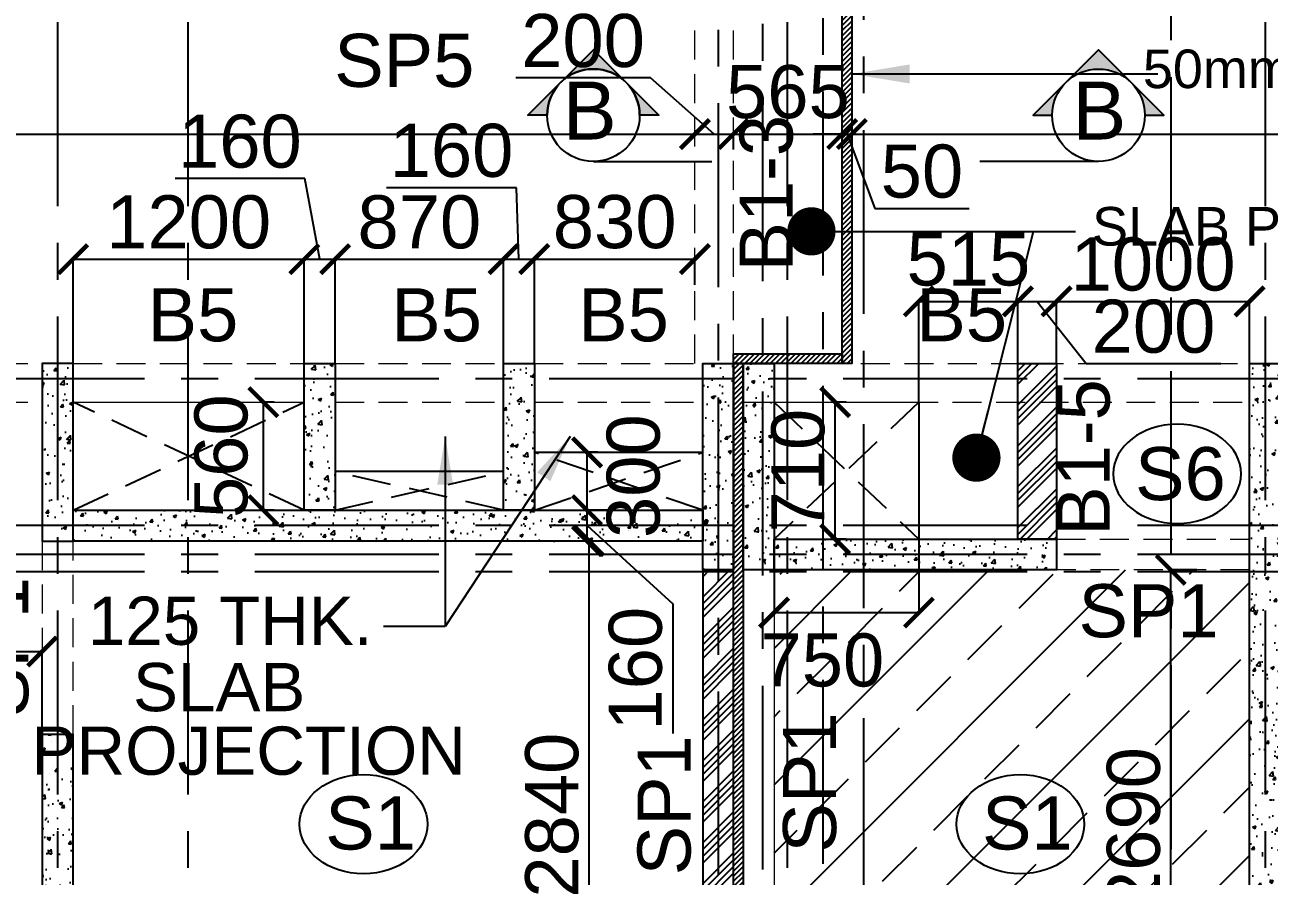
# Model space of a CAD drawing. Header units: inches. Extents: x 278200 to 407749, y -182622 to -96622.
# Drawn here: x 314546 to 320992, y -114361 to -109950 of the extents above; entities that cross this region are included whole.
import ezdxf
from ezdxf.enums import TextEntityAlignment as Align

# ---------------------------------------------------------------- set-up
doc = ezdxf.new("R2010")
doc.units = ezdxf.units.IN
doc.header["$MEASUREMENT"] = 0
doc.linetypes.add('CENTER', pattern=[50.8, 31.75, -6.35, 6.35, -6.35])
doc.linetypes.add('Hidden', pattern=[3, 2, -1])
for name, color, linetype in [('1', 8, 'Continuous'), ('160 R.C. WALL HAT', 8, 'Continuous'), ('160 R.C.WALL', 6, 'Continuous'), ('2', 5, 'Continuous'), ('4', 4, 'Continuous'), ('ARROW', 5, 'Continuous'), ('BEAM TEXT', 4, 'Continuous'), ('DIM', 251, 'Continuous'), ('GRID', 8, 'CENTER'), ('NON STRUC R.C.WALL', 6, 'Continuous'), ('NON.STRUC.R.C.WALLS', 1, 'Continuous'), ('SEC TXT', 11, 'Continuous'), ('Section', 1, 'Continuous'), ('SPANRAL BEAM', 3, 'Continuous'), ('SUNKEN', 8, 'Continuous'), ('TEXT-1', 3, 'Continuous')]:
    doc.layers.add(name, color=color, linetype=linetype)
for name, color, linetype, lineweight in [('BEAMS', 3, 'Continuous', 0), ('SLAB CIR', 1, 'Continuous', 25), ('SLAB TXT', 3, 'Continuous', 0), ('text', 4, 'Continuous', 30)]:
    doc.layers.add(name, color=color, linetype=linetype, lineweight=lineweight)
doc.styles.add('T200', font='sanss___.ttf', dxfattribs={"height": 275})
doc.styles.add('T300', font='sanss___.ttf', dxfattribs={"height": 350})
doc.dimstyles.new('T 200', dxfattribs={"dimtxt": 275, "dimasz": 150, "dimexe": 1, "dimexo": 0, "dimgap": 50, "dimtad": 1, "dimdec": 0, "dimrnd": 5, "dimdsep": 46, "dimtxsty": 'T200', "dimblk": 'ARCHTICK', "dimcen": 2.5, "dimdle": 1, "dimclrd": 5, "dimclre": 253, "dimclrt": 1, "dimadec": 0, "dimazin": 0, "dimtfac": 1, "dimtdec": 0, "dimtmove": 2, "dimatfit": 3, "dimfxl": 0, "dimarcsym": 0})
doc.dimstyles.new('T 300', dxfattribs={"dimtxt": 275, "dimasz": 150, "dimexe": 1, "dimexo": 0, "dimgap": 50, "dimtad": 1, "dimdec": 0, "dimrnd": 5, "dimdsep": 46, "dimtxsty": 'T200', "dimblk": 'ARCHTICK', "dimcen": 2.5, "dimdle": 1, "dimclrd": 5, "dimclre": 253, "dimclrt": 4, "dimadec": 0, "dimazin": 0, "dimtfac": 1, "dimtdec": 0, "dimtmove": 2, "dimatfit": 3, "dimfxl": 0, "dimarcsym": 0})
pattern_1 = [(45, (280308.292, 13245.27), (-13.2582521, 13.2582521), [])]
pattern_2 = [(50, (2493924.82, 123130.9), (179.315046, -15.688034), [18.75, -206.25]), (355, (2493924.82, 123130.9), (-34.687833, 188.048033), [15, -165]), (100.4514445, (2493939.76, 123129.6), (144.627212, 172.359998), [15.935048, -175.285528]), (46.1842, (2493924.82, 123180.9), (266.810333, -41.37982), [28.125, -309.375]), (96.635635, (2493947.05, 123177.46), (233.665486, 243.52965), [23.902586, -262.92844]), (351.184164, (2493924.82, 123180.9), (233.665486, 243.52965), [22.5, -247.5]), (21, (2493949.82, 123168.4), (149.226763, -100.654723), [18.75, -206.25]), (326, (2493949.82, 123168.4), (60.828833, 181.287511), [15, -165]), (71.451445, (2493962.25, 123160.02), (210.055594, 80.632788), [15.935047, -175.285528]), (37.5, (2493924.816, 123130.906), (3.0399638, 83.2234635), [0, -163, 0, -167.5, 0, -165.625]), (7.5, (2493924.82, 123130.91), (65.7673844, 98.602928), [0, -95.5, 0, -159.25, 0, -63.125]), (327.5, (2493869.066, 123130.906), (133.455609, -5.638718), [0, -62.5, 0, -195, 0, -258.75]), (317.5, (2493844.07, 123130.91), (145.7965423, 25.0262456), [0, -81.25, 0, -129.5, 0, -183.75])]
pattern_3 = [(50, (2497186.96, 122981.4), (179.315046, -15.688034), [18.75, -206.25]), (355, (2497186.96, 122981.4), (-34.687833, 188.048033), [15, -165]), (100.4514445, (2497201.9, 122980.1), (144.627212, 172.359998), [15.935048, -175.285528]), (46.1842, (2497186.96, 123031.4), (266.810333, -41.37982), [28.125, -309.375]), (96.635635, (2497209.2, 123027.96), (233.665486, 243.52965), [23.902586, -262.92844]), (351.184164, (2497186.96, 123031.4), (233.665486, 243.52965), [22.5, -247.5]), (21, (2497211.96, 123018.9), (149.226763, -100.654723), [18.75, -206.25]), (326, (2497211.96, 123018.9), (60.828833, 181.287511), [15, -165]), (71.451445, (2497224.4, 123010.52), (210.055594, 80.632788), [15.935047, -175.285528]), (37.5, (2497186.96, 122981.406), (3.0399638, 83.2234635), [0, -163, 0, -167.5, 0, -165.625]), (7.5, (2497186.96, 122981.41), (65.7673844, 98.602928), [0, -95.5, 0, -159.25, 0, -63.125]), (327.5, (2497131.21, 122981.406), (133.455609, -5.638718), [0, -62.5, 0, -195, 0, -258.75]), (317.5, (2497106.21, 122981.41), (145.7965423, 25.0262456), [0, -81.25, 0, -129.5, 0, -183.75])]

# ---------------------------------------------------------------- blocks, each defined once
blk = doc.blocks.new('_ARCHTICK')
at = {"color": 0, "linetype": 'ByBlock', "const_width": 0.15}
blk.add_lwpolyline([(-0.5, -0.5), (0.5, 0.5)], dxfattribs=at)
blk = doc.blocks.new('*D650')
at = {"layer": 'Defpoints', "color": 0}
for p in [(314635.7, -113197.1), (312835.7, -113391.1, 14.7), (314635.7, -113808.7, 14.7)]:
    blk.add_point(p, dxfattribs=at)
at = {"layer": 'DIM', "color": 5, "lineweight": -2}
blk.add_line((312834.7, -113197.1), (314636.7, -113197.1), dxfattribs=at)
at = {"layer": 'DIM', "color": 253, "lineweight": -2}
for p, q in [((312835.7, -113391.1), (312835.7, -113196.1)), ((314635.7, -113808.7), (314635.7, -113196.1))]:
    blk.add_line(p, q, dxfattribs=at)
at = {"layer": 'DIM', "color": 5, "lineweight": -2, "xscale": 150, "yscale": 150, "zscale": 150, "rotation": 180}
blk.add_blockref('_ARCHTICK', (312835.7, -113197.1), dxfattribs=at)
at = {"layer": 'DIM', "color": 5, "lineweight": -2, "xscale": 150, "yscale": 150, "zscale": 150}
blk.add_blockref('_ARCHTICK', (314635.7, -113197.1), dxfattribs=at)
at = {"layer": 'DIM', "color": 1, "insert": (313735.7, -113005.4), "char_height": 275, "attachment_point": 5, "style": 'T200'}
blk.add_mtext('1800', dxfattribs=at)
blk = doc.blocks.new('*D651')
at = {"layer": 'Defpoints', "color": 0}
for p in [(315781.5, -111904.9), (315836.8, -111904.9, 14.7), (315836.8, -112464.9, 14.7)]:
    blk.add_point(p, dxfattribs=at)
at = {"layer": 'DIM', "color": 5, "lineweight": -2}
blk.add_line((315781.5, -112465.9), (315781.5, -111903.9), dxfattribs=at)
at = {"layer": 'DIM', "color": 253, "lineweight": -2}
for p, q in [((315836.8, -111904.9), (315780.5, -111904.9)), ((315836.8, -112464.9), (315780.5, -112464.9))]:
    blk.add_line(p, q, dxfattribs=at)
at = {"layer": 'DIM', "color": 5, "lineweight": -2, "xscale": 150, "yscale": 150, "zscale": 150}
for p, rotation in [((315781.5, -111904.9), 90), ((315781.5, -112464.9), 270)]:
    blk.add_blockref('_ARCHTICK', p, dxfattribs=dict(at, rotation=rotation))
at = {"layer": 'DIM', "color": 1, "insert": (315563.6, -112184.9), "char_height": 275, "attachment_point": 5, "rotation": 90, "style": 'T200'}
blk.add_mtext('560', dxfattribs=at)
blk = doc.blocks.new('*D652')
at = {"layer": 'Defpoints', "color": 0}
for p in [(315993.7, -111164.2), (314795.7, -111784.9, 14.7), (315993.7, -111904.9, 14.7)]:
    blk.add_point(p, dxfattribs=at)
at = {"layer": 'DIM', "color": 5, "lineweight": -2}
blk.add_line((314794.7, -111164.2), (315994.7, -111164.2), dxfattribs=at)
at = {"layer": 'DIM', "color": 253, "lineweight": -2}
for p, q in [((314795.7, -111784.9), (314795.7, -111163.2)), ((315993.7, -111904.9), (315993.7, -111163.2))]:
    blk.add_line(p, q, dxfattribs=at)
at = {"layer": 'DIM', "color": 5, "lineweight": -2, "xscale": 150, "yscale": 150, "zscale": 150, "rotation": 180}
blk.add_blockref('_ARCHTICK', (314795.7, -111164.2), dxfattribs=at)
at = {"layer": 'DIM', "color": 5, "lineweight": -2, "xscale": 150, "yscale": 150, "zscale": 150}
blk.add_blockref('_ARCHTICK', (315993.7, -111164.2), dxfattribs=at)
at = {"layer": 'DIM', "color": 1, "insert": (315394.7, -110972.5), "char_height": 275, "attachment_point": 5, "style": 'T200'}
blk.add_mtext('1200', dxfattribs=at)
blk = doc.blocks.new('*D653')
at = {"layer": 'Defpoints', "color": 0}
for p in [(316153.7, -111164.2), (316153.7, -111704.9, 14.7), (315993.7, -111904.9, 14.7)]:
    blk.add_point(p, dxfattribs=at)
at = {"layer": 'DIM', "color": 5, "lineweight": -2}
for p, q in [((315996.2, -110746.2), (315323.9, -110746.2)), ((316073.7, -111164.2), (315996.2, -110746.2)), ((315992.7, -111164.2), (316154.7, -111164.2))]:
    blk.add_line(p, q, dxfattribs=at)
at = {"layer": 'DIM', "color": 253, "lineweight": -2}
for p, q in [((315993.7, -111904.9), (315993.7, -111163.2)), ((316153.7, -111704.9), (316153.7, -111163.2))]:
    blk.add_line(p, q, dxfattribs=at)
at = {"layer": 'DIM', "color": 5, "lineweight": -2, "xscale": 150, "yscale": 150, "zscale": 150, "rotation": 180}
blk.add_blockref('_ARCHTICK', (315993.7, -111164.2), dxfattribs=at)
at = {"layer": 'DIM', "color": 5, "lineweight": -2, "xscale": 150, "yscale": 150, "zscale": 150}
blk.add_blockref('_ARCHTICK', (316153.7, -111164.2), dxfattribs=at)
at = {"layer": 'DIM', "color": 1, "insert": (315660.1, -110554.4), "char_height": 275, "attachment_point": 5, "style": 'T200'}
blk.add_mtext('160', dxfattribs=at)
blk = doc.blocks.new('*D654')
at = {"layer": 'Defpoints', "color": 0}
for p in [(317025.7, -111164.2), (316153.7, -111704.9, 14.7), (317025.7, -111704.9, 14.7)]:
    blk.add_point(p, dxfattribs=at)
at = {"layer": 'DIM', "color": 5, "lineweight": -2}
blk.add_line((316152.7, -111164.2), (317026.7, -111164.2), dxfattribs=at)
at = {"layer": 'DIM', "color": 253, "lineweight": -2}
for p, q in [((316153.7, -111704.9), (316153.7, -111163.2)), ((317025.7, -111704.9), (317025.7, -111163.2))]:
    blk.add_line(p, q, dxfattribs=at)
at = {"layer": 'DIM', "color": 5, "lineweight": -2, "xscale": 150, "yscale": 150, "zscale": 150, "rotation": 180}
blk.add_blockref('_ARCHTICK', (316153.7, -111164.2), dxfattribs=at)
at = {"layer": 'DIM', "color": 5, "lineweight": -2, "xscale": 150, "yscale": 150, "zscale": 150}
blk.add_blockref('_ARCHTICK', (317025.7, -111164.2), dxfattribs=at)
at = {"layer": 'DIM', "color": 1, "insert": (316589.7, -110972.5), "char_height": 275, "attachment_point": 5, "style": 'T200'}
blk.add_mtext('870', dxfattribs=at)
blk = doc.blocks.new('*D655')
at = {"layer": 'Defpoints', "color": 0}
for p in [(317185.7, -111164.2), (317025.7, -111704.9, 14.7), (317185.7, -111704.9, 14.7)]:
    blk.add_point(p, dxfattribs=at)
at = {"layer": 'DIM', "color": 5, "lineweight": -2}
for p, q in [((317092.6, -110793.7), (316420.4, -110793.7)), ((317105.7, -111164.2), (317092.6, -110793.7)), ((317024.7, -111164.2), (317186.7, -111164.2))]:
    blk.add_line(p, q, dxfattribs=at)
at = {"layer": 'DIM', "color": 253, "lineweight": -2}
for p, q in [((317025.7, -111704.9), (317025.7, -111163.2)), ((317185.7, -111704.9), (317185.7, -111163.2))]:
    blk.add_line(p, q, dxfattribs=at)
at = {"layer": 'DIM', "color": 5, "lineweight": -2, "xscale": 150, "yscale": 150, "zscale": 150, "rotation": 180}
blk.add_blockref('_ARCHTICK', (317025.7, -111164.2), dxfattribs=at)
at = {"layer": 'DIM', "color": 5, "lineweight": -2, "xscale": 150, "yscale": 150, "zscale": 150}
blk.add_blockref('_ARCHTICK', (317185.7, -111164.2), dxfattribs=at)
at = {"layer": 'DIM', "color": 1, "insert": (316756.5, -110601.9), "char_height": 275, "attachment_point": 5, "style": 'T200'}
blk.add_mtext('160', dxfattribs=at)
blk = doc.blocks.new('*D664')
at = {"layer": 'Defpoints', "color": 0}
for p in [(317469.1, -112624.9, 14.7), (317469.1, -112624.9), (317469.1, -115464.9, 14.7)]:
    blk.add_point(p, dxfattribs=at)
at = {"layer": 'DIM', "color": 253, "lineweight": -2}
for p, q in [((317469.1, -112624.9), (317468.1, -112624.9)), ((317469.1, -115464.9), (317468.1, -115464.9))]:
    blk.add_line(p, q, dxfattribs=at)
at = {"layer": 'DIM', "color": 5, "lineweight": -2}
blk.add_line((317469.1, -115465.9), (317469.1, -112623.9), dxfattribs=at)
at = {"layer": 'DIM', "color": 5, "lineweight": -2, "xscale": 150, "yscale": 150, "zscale": 150}
for p, rotation in [((317469.1, -112624.9), 90), ((317469.1, -115464.9), 270)]:
    blk.add_blockref('_ARCHTICK', p, dxfattribs=dict(at, rotation=rotation))
at = {"layer": 'DIM', "color": 1, "insert": (317277.4, -114044.9), "char_height": 275, "attachment_point": 5, "rotation": 90, "style": 'T200'}
blk.add_mtext('2840', dxfattribs=at)
blk = doc.blocks.new('*D169')
at = {"layer": 'Defpoints', "color": 0}
for p in [(318017.6, -110515.5), (318017.6, -110515.6, 14.7), (285690.7, -110578, 14.7)]:
    blk.add_point(p, dxfattribs=at)
at = {"layer": 'DIM', "color": 5, "lineweight": -2}
blk.add_line((285689.7, -110515.5), (318018.6, -110515.5), dxfattribs=at)
at = {"layer": 'DIM', "color": 253, "lineweight": -2}
for p, q in [((285690.7, -110578), (285690.7, -110514.5)), ((318017.6, -110515.6), (318017.6, -110514.5))]:
    blk.add_line(p, q, dxfattribs=at)
at = {"layer": 'DIM', "color": 5, "lineweight": -2, "xscale": 150, "yscale": 150, "zscale": 150, "rotation": 180}
blk.add_blockref('_ARCHTICK', (285690.7, -110515.5), dxfattribs=at)
at = {"layer": 'DIM', "color": 5, "lineweight": -2, "xscale": 150, "yscale": 150, "zscale": 150}
blk.add_blockref('_ARCHTICK', (318017.6, -110515.5), dxfattribs=at)
at = {"layer": 'DIM', "color": 1, "insert": (301854.1, -110323.7), "char_height": 275, "attachment_point": 5, "style": 'T200'}
blk.add_mtext('32325', dxfattribs=at)
blk = doc.blocks.new('*D170')
at = {"layer": 'Defpoints', "color": 0}
for p in [(318017.6, -110495.3, 14.7), (318217.6, -110515.5), (318217.6, -110596.2, 14.7)]:
    blk.add_point(p, dxfattribs=at)
at = {"layer": 'DIM', "color": 5, "lineweight": -2}
for p, q in [((317787.3, -110224.5), (317089, -110224.5)), ((318117.6, -110515.5), (317787.3, -110224.5)), ((318016.6, -110515.5), (318218.6, -110515.5))]:
    blk.add_line(p, q, dxfattribs=at)
at = {"layer": 'DIM', "color": 253, "lineweight": -2}
for p, q in [((318017.6, -110495.3), (318017.6, -110516.5)), ((318217.6, -110596.2), (318217.6, -110514.5))]:
    blk.add_line(p, q, dxfattribs=at)
at = {"layer": 'DIM', "color": 5, "lineweight": -2, "xscale": 150, "yscale": 150, "zscale": 150, "rotation": 180}
blk.add_blockref('_ARCHTICK', (318017.6, -110515.5), dxfattribs=at)
at = {"layer": 'DIM', "color": 5, "lineweight": -2, "xscale": 150, "yscale": 150, "zscale": 150}
blk.add_blockref('_ARCHTICK', (318217.6, -110515.5), dxfattribs=at)
at = {"layer": 'DIM', "color": 1, "insert": (317438.1, -110032.9), "char_height": 275, "attachment_point": 5, "style": 'T200'}
blk.add_mtext('200', dxfattribs=at)
blk = doc.blocks.new('*D171')
at = {"layer": 'Defpoints', "color": 0}
for p in [(318780.7, -110515.5), (318217.6, -110596.2, 14.7), (318780.7, -110563.8, 14.7)]:
    blk.add_point(p, dxfattribs=at)
at = {"layer": 'DIM', "color": 5, "lineweight": -2}
blk.add_line((318216.6, -110515.5), (318781.7, -110515.5), dxfattribs=at)
at = {"layer": 'DIM', "color": 253, "lineweight": -2}
for p, q in [((318217.6, -110596.2), (318217.6, -110514.5)), ((318780.7, -110563.8), (318780.7, -110514.5))]:
    blk.add_line(p, q, dxfattribs=at)
at = {"layer": 'DIM', "color": 5, "lineweight": -2, "xscale": 150, "yscale": 150, "zscale": 150, "rotation": 180}
blk.add_blockref('_ARCHTICK', (318217.6, -110515.5), dxfattribs=at)
at = {"layer": 'DIM', "color": 5, "lineweight": -2, "xscale": 150, "yscale": 150, "zscale": 150}
blk.add_blockref('_ARCHTICK', (318780.7, -110515.5), dxfattribs=at)
at = {"layer": 'DIM', "color": 1, "insert": (318499.1, -110297.7), "char_height": 275, "attachment_point": 5, "style": 'T200'}
blk.add_mtext('565', dxfattribs=at)
blk = doc.blocks.new('*D292')
at = {"layer": 'Defpoints', "color": 0}
for p in [(317458.6, -112464.9), (317608, -112464.9, 14.7), (317608, -112624.9, 14.7)]:
    blk.add_point(p, dxfattribs=at)
at = {"layer": 'DIM', "color": 253, "lineweight": -2}
for p, q in [((317608, -112464.9), (317457.6, -112464.9)), ((317608, -112624.9), (317457.6, -112624.9))]:
    blk.add_line(p, q, dxfattribs=at)
at = {"layer": 'DIM', "color": 5, "lineweight": -2}
for p, q in [((317458.6, -112625.9), (317458.6, -112463.9)), ((317458.6, -112544.9), (317902.2, -112949.8)), ((317902.2, -112949.8), (317902.2, -113622.1))]:
    blk.add_line(p, q, dxfattribs=at)
at = {"layer": 'DIM', "color": 5, "lineweight": -2, "xscale": 150, "yscale": 150, "zscale": 150}
for p, rotation in [((317458.6, -112464.9), 90), ((317458.6, -112624.9), 270)]:
    blk.add_blockref('_ARCHTICK', p, dxfattribs=dict(at, rotation=rotation))
at = {"layer": 'DIM', "color": 1, "insert": (317710.4, -113285.9), "char_height": 275, "attachment_point": 5, "rotation": 90, "style": 'T200'}
blk.add_mtext('160', dxfattribs=at)
blk = doc.blocks.new('*D293')
at = {"layer": 'Defpoints', "color": 0}
for p in [(318017.6, -111163.2), (318017.6, -111296.8, 14.7), (317185.7, -111511.1)]:
    blk.add_point(p, dxfattribs=at)
at = {"layer": 'DIM', "color": 5, "lineweight": -2}
blk.add_line((317184.7, -111163.2), (318018.6, -111163.2), dxfattribs=at)
at = {"layer": 'DIM', "color": 253, "lineweight": -2}
for p, q in [((317185.7, -111511.1), (317185.7, -111162.2)), ((318017.6, -111296.8), (318017.6, -111162.2))]:
    blk.add_line(p, q, dxfattribs=at)
at = {"layer": 'DIM', "color": 5, "lineweight": -2, "xscale": 150, "yscale": 150, "zscale": 150, "rotation": 180}
blk.add_blockref('_ARCHTICK', (317185.7, -111163.2), dxfattribs=at)
at = {"layer": 'DIM', "color": 5, "lineweight": -2, "xscale": 150, "yscale": 150, "zscale": 150}
blk.add_blockref('_ARCHTICK', (318017.6, -111163.2), dxfattribs=at)
at = {"layer": 'DIM', "color": 1, "insert": (317601.7, -110971.4), "char_height": 275, "attachment_point": 5, "style": 'T200'}
blk.add_mtext('830', dxfattribs=at)
blk = doc.blocks.new('*D569')
at = {"layer": 'Defpoints', "color": 0}
for p in [(318830.7, -110515.5), (318780.7, -110563.8), (318830.7, -110563.8, 14.7)]:
    blk.add_point(p, dxfattribs=at)
at = {"layer": 'DIM', "color": 5, "lineweight": -2}
for p, q in [((318780.7, -110515.5), (318630.7, -110515.5)), ((318780.7, -110515.5), (318830.7, -110515.5)), ((318780.7, -110515.5), (318830.7, -110515.5)), ((318805.7, -110515.5), (318949.6, -110901.2)), ((318830.7, -110515.5), (318980.7, -110515.5)), ((318949.6, -110901.2), (319437.4, -110901.2))]:
    blk.add_line(p, q, dxfattribs=at)
at = {"layer": 'DIM', "color": 253, "lineweight": -2}
for p, q in [((318780.7, -110563.8), (318780.7, -110514.5)), ((318830.7, -110563.8), (318830.7, -110514.5))]:
    blk.add_line(p, q, dxfattribs=at)
at = {"layer": 'DIM', "color": 5, "lineweight": -2, "xscale": 150, "yscale": 150, "zscale": 150}
blk.add_blockref('_ARCHTICK', (318780.7, -110515.5), dxfattribs=at)
at = {"layer": 'DIM', "color": 5, "lineweight": -2, "xscale": 150, "yscale": 150, "zscale": 150, "rotation": 180}
blk.add_blockref('_ARCHTICK', (318830.7, -110515.5), dxfattribs=at)
at = {"layer": 'DIM', "color": 1, "insert": (319193.5, -110709.5), "char_height": 275, "attachment_point": 5, "style": 'T200'}
blk.add_mtext('50', dxfattribs=at)
blk = doc.blocks.new('*D570')
at = {"layer": 'Defpoints', "color": 0}
for p in [(331089.3, -110515.5), (318830.7, -110563.8, 14.7), (331089.3, -110586.1, 14.7)]:
    blk.add_point(p, dxfattribs=at)
at = {"layer": 'DIM', "color": 5, "lineweight": -2}
blk.add_line((318829.7, -110515.5), (331090.3, -110515.5), dxfattribs=at)
at = {"layer": 'DIM', "color": 253, "lineweight": -2}
for p, q in [((318830.7, -110563.8), (318830.7, -110514.5)), ((331089.3, -110586.1), (331089.3, -110514.5))]:
    blk.add_line(p, q, dxfattribs=at)
at = {"layer": 'DIM', "color": 5, "lineweight": -2, "xscale": 150, "yscale": 150, "zscale": 150, "rotation": 180}
blk.add_blockref('_ARCHTICK', (318830.7, -110515.5), dxfattribs=at)
at = {"layer": 'DIM', "color": 5, "lineweight": -2, "xscale": 150, "yscale": 150, "zscale": 150}
blk.add_blockref('_ARCHTICK', (331089.3, -110515.5), dxfattribs=at)
at = {"layer": 'DIM', "color": 1, "insert": (324960, -110323.7), "char_height": 275, "attachment_point": 5, "style": 'T200'}
blk.add_mtext('12260', dxfattribs=at)
blk = doc.blocks.new('*D573')
at = {"layer": 'Defpoints', "color": 0}
for p in [(320482.6, -112774.4), (320617, -112774.4, 14.7), (320773.7, -115464.9, 14.7)]:
    blk.add_point(p, dxfattribs=at)
at = {"layer": 'DIM', "color": 253, "lineweight": -2}
for p, q in [((320617, -112774.4), (320481.6, -112774.4)), ((320773.7, -115464.9), (320481.6, -115464.9))]:
    blk.add_line(p, q, dxfattribs=at)
at = {"layer": 'DIM', "color": 5, "lineweight": -2}
blk.add_line((320482.6, -115465.9), (320482.6, -112773.4), dxfattribs=at)
at = {"layer": 'DIM', "color": 5, "lineweight": -2, "xscale": 150, "yscale": 150, "zscale": 150}
for p, rotation in [((320482.6, -112774.4), 90), ((320482.6, -115464.9), 270)]:
    blk.add_blockref('_ARCHTICK', p, dxfattribs=dict(at, rotation=rotation))
at = {"layer": 'DIM', "color": 1, "insert": (320290.7, -114119.7), "char_height": 275, "attachment_point": 5, "rotation": 90, "style": 'T200'}
blk.add_mtext('2690', dxfattribs=at)
blk = doc.blocks.new('*D586')
at = {"layer": 'Defpoints', "color": 0}
for p in [(319891, -111382.7), (319691, -111704.9, 14.7), (319891, -111704.9, 14.7)]:
    blk.add_point(p, dxfattribs=at)
at = {"layer": 'DIM', "color": 5, "lineweight": -2}
for p, q in [((319690, -111382.7), (319892, -111382.7)), ((319791, -111382.7), (320044.2, -111704.9)), ((320044.2, -111704.9), (320742.4, -111704.9))]:
    blk.add_line(p, q, dxfattribs=at)
at = {"layer": 'DIM', "color": 253, "lineweight": -2}
for p, q in [((319691, -111704.9), (319691, -111381.7)), ((319891, -111704.9), (319891, -111381.7))]:
    blk.add_line(p, q, dxfattribs=at)
at = {"layer": 'DIM', "color": 5, "lineweight": -2, "xscale": 150, "yscale": 150, "zscale": 150, "rotation": 180}
blk.add_blockref('_ARCHTICK', (319691, -111382.7), dxfattribs=at)
at = {"layer": 'DIM', "color": 5, "lineweight": -2, "xscale": 150, "yscale": 150, "zscale": 150}
blk.add_blockref('_ARCHTICK', (319891, -111382.7), dxfattribs=at)
at = {"layer": 'DIM', "color": 1, "insert": (320393.3, -111513.3), "char_height": 275, "attachment_point": 5, "style": 'T200'}
blk.add_mtext('200', dxfattribs=at)
blk = doc.blocks.new('*D587')
at = {"layer": 'Defpoints', "color": 0}
for p in [(320891, -111382.7), (319891, -111704.9, 14.7), (320891, -111704.9, 14.7)]:
    blk.add_point(p, dxfattribs=at)
at = {"layer": 'DIM', "color": 5, "lineweight": -2}
blk.add_line((319890, -111382.7), (320892, -111382.7), dxfattribs=at)
at = {"layer": 'DIM', "color": 253, "lineweight": -2}
for p, q in [((319891, -111704.9), (319891, -111381.7)), ((320891, -111704.9), (320891, -111381.7))]:
    blk.add_line(p, q, dxfattribs=at)
at = {"layer": 'DIM', "color": 5, "lineweight": -2, "xscale": 150, "yscale": 150, "zscale": 150, "rotation": 180}
blk.add_blockref('_ARCHTICK', (319891, -111382.7), dxfattribs=at)
at = {"layer": 'DIM', "color": 5, "lineweight": -2, "xscale": 150, "yscale": 150, "zscale": 150}
blk.add_blockref('_ARCHTICK', (320891, -111382.7), dxfattribs=at)
at = {"layer": 'DIM', "color": 1, "insert": (320391, -111191), "char_height": 275, "attachment_point": 5, "style": 'T200'}
blk.add_mtext('1000', dxfattribs=at)
blk = doc.blocks.new('*D590')
at = {"layer": 'Defpoints', "color": 0}
for p in [(318744.1, -111904.9), (318801.4, -111904.9, 14.7), (318801.4, -112614.7, 14.7)]:
    blk.add_point(p, dxfattribs=at)
at = {"layer": 'DIM', "color": 5, "lineweight": -2}
blk.add_line((318744.1, -112615.7), (318744.1, -111903.9), dxfattribs=at)
at = {"layer": 'DIM', "color": 253, "lineweight": -2}
for p, q in [((318801.4, -111904.9), (318743.1, -111904.9)), ((318801.4, -112614.7), (318743.1, -112614.7))]:
    blk.add_line(p, q, dxfattribs=at)
at = {"layer": 'DIM', "color": 5, "lineweight": -2, "xscale": 150, "yscale": 150, "zscale": 150}
for p, rotation in [((318744.1, -111904.9), 90), ((318744.1, -112614.7), 270)]:
    blk.add_blockref('_ARCHTICK', p, dxfattribs=dict(at, rotation=rotation))
at = {"layer": 'DIM', "color": 1, "insert": (318552.5, -112259.8), "char_height": 275, "attachment_point": 5, "rotation": 90, "style": 'T200'}
blk.add_mtext('710', dxfattribs=at)
blk = doc.blocks.new('*D849')
at = {"layer": 'Defpoints', "color": 0}
for p in [(319177.6, -112614.4, 14.7), (318427.8, -112784.9, 14.7), (319177.6, -112995.1)]:
    blk.add_point(p, dxfattribs=at)
at = {"layer": 'DIM', "color": 253, "lineweight": -2}
for p, q in [((319177.6, -112614.4), (319177.6, -112996.1)), ((318427.8, -112784.9), (318427.8, -112996.1))]:
    blk.add_line(p, q, dxfattribs=at)
at = {"layer": 'DIM', "color": 5, "lineweight": -2}
blk.add_line((318426.8, -112995.1), (319178.6, -112995.1), dxfattribs=at)
at = {"layer": 'DIM', "color": 5, "lineweight": -2, "xscale": 150, "yscale": 150, "zscale": 150, "rotation": 180}
blk.add_blockref('_ARCHTICK', (318427.8, -112995.1), dxfattribs=at)
at = {"layer": 'DIM', "color": 5, "lineweight": -2, "xscale": 150, "yscale": 150, "zscale": 150}
blk.add_blockref('_ARCHTICK', (319177.6, -112995.1), dxfattribs=at)
at = {"layer": 'DIM', "color": 1, "insert": (318677.7, -113242.7), "char_height": 275, "attachment_point": 5, "style": 'T200'}
blk.add_mtext('750', dxfattribs=at)
blk = doc.blocks.new('*D850')
at = {"layer": 'Defpoints', "color": 0}
for p in [(319691, -111382.7), (319691, -111704.9, 14.7), (319177.6, -111904.9, 14.7)]:
    blk.add_point(p, dxfattribs=at)
at = {"layer": 'DIM', "color": 5, "lineweight": -2}
blk.add_line((319176.6, -111382.7), (319692, -111382.7), dxfattribs=at)
at = {"layer": 'DIM', "color": 253, "lineweight": -2}
for p, q in [((319177.6, -111904.9), (319177.6, -111381.7)), ((319691, -111704.9), (319691, -111381.7))]:
    blk.add_line(p, q, dxfattribs=at)
at = {"layer": 'DIM', "color": 5, "lineweight": -2, "xscale": 150, "yscale": 150, "zscale": 150, "rotation": 180}
blk.add_blockref('_ARCHTICK', (319177.6, -111382.7), dxfattribs=at)
at = {"layer": 'DIM', "color": 5, "lineweight": -2, "xscale": 150, "yscale": 150, "zscale": 150}
blk.add_blockref('_ARCHTICK', (319691, -111382.7), dxfattribs=at)
at = {"layer": 'DIM', "color": 1, "insert": (319434.3, -111165), "char_height": 275, "attachment_point": 5, "style": 'T200'}
blk.add_mtext('515', dxfattribs=at)
blk = doc.blocks.new('*D852')
at = {"layer": 'Defpoints', "color": 0}
for p in [(317458.6, -112164.9), (317513.9, -112164.9, 14.7), (317513.9, -112464.9, 14.7)]:
    blk.add_point(p, dxfattribs=at)
at = {"layer": 'DIM', "color": 253, "lineweight": -2}
for p, q in [((317513.9, -112164.9), (317457.6, -112164.9)), ((317513.9, -112464.9), (317457.6, -112464.9))]:
    blk.add_line(p, q, dxfattribs=at)
at = {"layer": 'DIM', "color": 5, "lineweight": -2}
blk.add_line((317458.6, -112465.9), (317458.6, -112163.9), dxfattribs=at)
at = {"layer": 'DIM', "color": 5, "lineweight": -2, "xscale": 150, "yscale": 150, "zscale": 150}
for p, rotation in [((317458.6, -112164.9), 90), ((317458.6, -112464.9), 270)]:
    blk.add_blockref('_ARCHTICK', p, dxfattribs=dict(at, rotation=rotation))
at = {"layer": 'DIM', "color": 1, "insert": (317699.4, -112288.2), "char_height": 275, "attachment_point": 5, "rotation": 90, "style": 'T200'}
blk.add_mtext('300', dxfattribs=at)

msp = doc.modelspace()

# ---------------------------------------------------------------- hatches: boundary and pattern name
at = {"layer": '160 R.C. WALL HAT'}
h = msp.add_hatch(dxfattribs=at)
h.set_pattern_fill('AR-CONC', color=256, scale=25)
h.set_pattern_definition(pattern_2)
h.paths.add_polyline_path([(314635.7, -112624.9), (314795.7, -112624.9), (314795.7, -111704.9), (314635.7, -111704.9)])
h = msp.add_hatch(dxfattribs=at)
h.set_pattern_fill('AR-CONC', color=256, scale=25)
h.set_pattern_definition(pattern_2)
h.paths.add_polyline_path([(315993.7, -111704.9), (316153.7, -111704.9), (316153.7, -112464.9), (315993.7, -112464.9)])
h = msp.add_hatch(dxfattribs=at)
h.set_pattern_fill('AR-CONC', color=256, scale=25)
h.set_pattern_definition(pattern_2)
h.paths.add_polyline_path([(317185.7, -111704.9), (317025.7, -111704.9), (317025.7, -112464.9), (317185.7, -112464.9)])
h = msp.add_hatch(dxfattribs=at)
h.set_pattern_fill('AR-CONC', color=256, scale=25)
h.set_pattern_definition(pattern_3)
h.paths.add_polyline_path([(318217.8, -111704.9), (318057.8, -111704.9), (318057.8, -112774.4), (318217.8, -112774.4)])
h = msp.add_hatch(dxfattribs=at)
h.set_pattern_fill('AR-CONC', color=256, scale=25)
h.set_pattern_definition(pattern_3)
h.paths.add_polyline_path([(318427.8, -111704.9), (318267.8, -111704.9), (318267.8, -112774.4), (318427.8, -112774.4)])
h = msp.add_hatch(dxfattribs=at)
h.set_pattern_fill('AR-CONC', color=256, scale=25)
h.set_pattern_definition([(50, (2500020.12, 120290.9), (179.315046, -15.688034), [18.75, -206.25]), (355, (2500020.12, 120290.9), (-34.687833, 188.048033), [15, -165]), (100.4514445, (2500035.07, 120289.6), (144.627212, 172.359998), [15.935048, -175.285528]), (46.1842, (2500020.12, 120340.9), (266.810333, -41.37982), [28.125, -309.375]), (96.635635, (2500042.36, 120337.46), (233.665486, 243.52965), [23.902586, -262.92844]), (351.184164, (2500020.12, 120340.9), (233.665486, 243.52965), [22.5, -247.5]), (21, (2500045.12, 120328.4), (149.226763, -100.654723), [18.75, -206.25]), (326, (2500045.12, 120328.4), (60.828833, 181.287511), [15, -165]), (71.451445, (2500057.56, 120320.02), (210.055594, 80.632788), [15.935047, -175.285528]), (37.5, (2500020.12, 120290.906), (3.0399638, 83.2234635), [0, -163, 0, -167.5, 0, -165.625]), (7.5, (2500020.12, 120290.91), (65.7673844, 98.602928), [0, -95.5, 0, -159.25, 0, -63.125]), (327.5, (2499964.37, 120290.906), (133.455609, -5.638718), [0, -62.5, 0, -195, 0, -258.75]), (317.5, (2499939.37, 120290.91), (145.7965423, 25.0262456), [0, -81.25, 0, -129.5, 0, -183.75])])
h.paths.add_polyline_path([(321051, -111704.9), (320891, -111704.9), (320891, -115464.9), (321051, -115464.9)])
h = msp.add_hatch(dxfattribs=at)
h.set_pattern_fill('AR-CONC', color=256, scale=25)
h.set_pattern_definition(pattern_2)
h.paths.add_polyline_path([(318017.8, -112464.9), (314795.7, -112464.9), (314795.7, -112624.9), (318017.8, -112624.9)])
h = msp.add_hatch(dxfattribs=at)
h.set_pattern_fill('AR-CONC', color=256, scale=25)
h.set_pattern_definition([(50, (2497346.96, 122981.4), (179.315046, -15.688034), [18.75, -206.25]), (355, (2497346.96, 122981.4), (-34.687833, 188.048033), [15, -165]), (100.4514445, (2497361.9, 122980.1), (144.627212, 172.359998), [15.935048, -175.285528]), (46.1842, (2497346.96, 123031.4), (266.810333, -41.37982), [28.125, -309.375]), (96.635635, (2497369.2, 123027.96), (233.665486, 243.52965), [23.902586, -262.92844]), (351.184164, (2497346.96, 123031.4), (233.665486, 243.52965), [22.5, -247.5]), (21, (2497371.96, 123018.9), (149.226763, -100.654723), [18.75, -206.25]), (326, (2497371.96, 123018.9), (60.828833, 181.287511), [15, -165]), (71.451445, (2497384.4, 123010.52), (210.055594, 80.632788), [15.935047, -175.285528]), (37.5, (2497346.96, 122981.406), (3.0399638, 83.2234635), [0, -163, 0, -167.5, 0, -165.625]), (7.5, (2497346.96, 122981.41), (65.7673844, 98.602928), [0, -95.5, 0, -159.25, 0, -63.125]), (327.5, (2497291.21, 122981.406), (133.455609, -5.638718), [0, -62.5, 0, -195, 0, -258.75]), (317.5, (2497266.21, 122981.41), (145.7965423, 25.0262456), [0, -81.25, 0, -129.5, 0, -183.75])])
h.paths.add_polyline_path([(319891, -112614.7), (318427.8, -112614.7), (318427.8, -112774.4), (319891, -112774.4)])
h = msp.add_hatch(dxfattribs=at)
h.set_pattern_fill('AR-CONC', color=256, scale=25)
h.set_pattern_definition([(50, (2493924.82, 120130.9), (179.315046, -15.688034), [18.75, -206.25]), (355, (2493924.82, 120130.9), (-34.687833, 188.048033), [15, -165]), (100.4514445, (2493939.76, 120129.6), (144.627212, 172.359998), [15.935048, -175.285528]), (46.1842, (2493924.82, 120180.9), (266.810333, -41.37982), [28.125, -309.375]), (96.635635, (2493947.05, 120177.46), (233.665486, 243.52965), [23.902586, -262.92844]), (351.184164, (2493924.82, 120180.9), (233.665486, 243.52965), [22.5, -247.5]), (21, (2493949.82, 120168.4), (149.226763, -100.654723), [18.75, -206.25]), (326, (2493949.82, 120168.4), (60.828833, 181.287511), [15, -165]), (71.451445, (2493962.25, 120160.02), (210.055594, 80.632788), [15.935047, -175.285528]), (37.5, (2493924.816, 120130.906), (3.0399638, 83.2234635), [0, -163, 0, -167.5, 0, -165.625]), (7.5, (2493924.82, 120130.91), (65.7673844, 98.602928), [0, -95.5, 0, -159.25, 0, -63.125]), (327.5, (2493869.066, 120130.906), (133.455609, -5.638718), [0, -62.5, 0, -195, 0, -258.75]), (317.5, (2493844.07, 120130.91), (145.7965423, 25.0262456), [0, -81.25, 0, -129.5, 0, -183.75])])
h.paths.add_polyline_path([(314635.7, -115624.9), (314795.7, -115624.9), (314795.7, -113624.9), (314635.7, -113624.9)])
at = {"layer": '2'}
h = msp.add_hatch(dxfattribs=at)
h.set_pattern_fill('ANSI31', color=1, scale=150, style=0)
h.set_pattern_definition(pattern_1)
h.paths.add_polyline_path([(318780.7, -105044.9), (318830.7, -105044.9), (318830.7, -111704.9), (318780.7, -111704.9)])
h = msp.add_hatch(dxfattribs=at)
h.set_pattern_fill('ANSI31', color=1, scale=150, style=0)
h.set_pattern_definition(pattern_1)
h.paths.add_polyline_path([(318780.7, -111704.9), (318217.6, -111704.9), (318217.6, -111654.9), (318780.7, -111654.9)])
h = msp.add_hatch(dxfattribs=at)
h.set_pattern_fill('ANSI31', color=1, scale=150, style=0)
h.set_pattern_definition(pattern_1)
h.paths.add_polyline_path([(318267.8, -115624.9), (318217.8, -115624.9), (318217.8, -111704.9), (318267.8, -111704.9)])
at = {"layer": 'NON STRUC R.C.WALL'}
h = msp.add_hatch(dxfattribs=at)
h.set_pattern_fill('ANSI34', color=1, scale=200)
h.set_pattern_definition([(45, (2631098.34, -227725.94), (-106.066017, 106.066017), []), (45, (2631133.7, -227725.94), (-106.066017, 106.066017), []), (45, (2631169.05, -227725.94), (-106.066017, 106.066017), []), (45, (2631204.41, -227725.94), (-106.066017, 106.066017), [])])
h.paths.add_polyline_path([(319691, -111704.9), (319891, -111704.9), (319891, -112614.7), (319691, -112614.7)])
h = msp.add_hatch(dxfattribs=at)
h.set_pattern_fill('ANSI34', color=1, scale=200)
h.set_pattern_definition([(45, (2631098.34, -227725.94), (-106.066017, 106.066017), []), (45, (2631133.7, -227725.94), (-106.066017, 106.066017), []), (45, (2631169.05, -227725.94), (-106.066017, 106.066017), []), (45, (2631204.41, -227725.94), (-106.066017, 106.066017), [])])
h.paths.add_polyline_path([(318057.8, -115464.9), (318217.8, -115464.9), (318217.8, -112774.4), (318057.8, -112774.4)])
at = {"layer": 'Section'}
h = msp.add_hatch(color=30, dxfattribs=at)
edge = h.paths.add_edge_path()
edge.add_line((317251.6, -110418.5), (317152.3, -110418.5))
edge.add_line((317152.3, -110418.5), (317491.3, -110079.5))
edge.add_line((317491.3, -110079.5), (317830.3, -110418.5))
edge.add_line((317830.3, -110418.5), (317731, -110418.5))
edge.add_arc((317491.3, -110418.5), 239.7, 0, 180)
h = msp.add_hatch(color=30, dxfattribs=at)
edge = h.paths.add_edge_path()
edge.add_line((320348, -110418.5), (320447.3, -110418.5))
edge.add_line((320447.3, -110418.5), (320108.3, -110079.5))
edge.add_line((320108.3, -110079.5), (319769.3, -110418.5))
edge.add_line((319769.3, -110418.5), (319868.6, -110418.5))
edge.add_arc((320108.3, -110418.5), 239.7, 0, 180, ccw=False)
at = {"layer": 'SUNKEN'}
h = msp.add_hatch(dxfattribs=at)
h.set_pattern_fill('ANSI33', color=256, scale=2000)
h.set_pattern_definition([(45, (280098.3, 13245.27), (-353.5534, 353.5534), []), (45, (280451.85, 13245.27), (-353.5534, 353.5534), [250, -125])])
h.paths.add_polyline_path([(318427.8, -112774.4), (318427.8, -115464.9), (320891, -115464.9), (320891, -112774.4)])

# ---------------------------------------------------------------- linework, layer by layer
at = {"layer": '1', "linetype": 'Hidden', "ltscale": 100}
for p, q in [((314795.7, -112464.9, 14.7), (315993.7, -111904.9, 14.7)), ((315993.7, -112464.9, 14.7), (314795.7, -111904.9, 14.7)), ((319177.6, -111904.9, 14.7), (318427.8, -112614.7, 14.7)), ((318427.8, -111904.9, 14.7), (319177.6, -112614.4, 14.7)), ((317185.7, -112464.9, 14.7), (318057.8, -112164.9, 14.7)), ((318057.8, -112464.9, 14.7), (317185.7, -112164.9, 14.7)), ((316153.7, -112464.9, 14.7), (317025.7, -112264.9, 14.7)), ((317025.7, -112464.9, 14.7), (316153.7, -112264.9, 14.7))]:
    msp.add_line(p, q, dxfattribs=at)
at = {"layer": '160 R.C.WALL'}
msp.add_line((314635.7, -113624.9, 14.7), (314795.7, -113624.9, 14.7), dxfattribs=at)
at = {"layer": '160 R.C.WALL', "elevation": 14.7}
for points in [[(314795.7, -112624.9), (314795.7, -111704.9), (314635.7, -111704.9), (314635.7, -112624.9), (314795.7, -112624.9)], [(314635.7, -113624.9), (314635.7, -115624.9), (314795.7, -115624.9), (314795.7, -113624.9)]]:
    msp.add_lwpolyline(points, dxfattribs=at)
for points in [[(315993.7, -111704.9), (316153.7, -111704.9), (316153.7, -112464.9), (315993.7, -112464.9)], [(317025.7, -111704.9), (317185.7, -111704.9), (317185.7, -112464.9), (317025.7, -112464.9)], [(318217.8, -112774.4), (318057.8, -112774.4), (318057.8, -111704.9), (318217.8, -111704.9)], [(318427.8, -112774.4), (318267.8, -112774.4), (318267.8, -111704.9), (318427.8, -111704.9)], [(321051, -115464.9), (320891, -115464.9), (320891, -111704.9), (321051, -111704.9)], [(314795.7, -112464.9), (318057.8, -112464.9), (318057.8, -112624.9), (314795.7, -112624.9)], [(318427.8, -112614.7), (319891, -112614.7), (319891, -112774.4), (318427.8, -112774.4)]]:
    msp.add_lwpolyline(points, close=True, dxfattribs=at)
at = {"layer": '2', "color": 1, "elevation": 14.7}
for points in [[(318780.7, -105044.9), (318830.7, -105044.9), (318830.7, -111704.9), (318780.7, -111704.9)], [(318780.7, -111704.9), (318217.6, -111704.9), (318217.6, -111654.9), (318780.7, -111654.9)], [(318267.8, -115624.9), (318217.8, -115624.9), (318217.8, -111704.9), (318267.8, -111704.9)]]:
    msp.add_lwpolyline(points, close=True, dxfattribs=at)
at = {"layer": '4', "color": 4, "linetype": 'Continuous', "ltscale": 0.01}
msp.add_line((319177.6, -111904.9, 14.7), (319177.6, -112614.4, 14.7), dxfattribs=at)
at = {"layer": '4'}
for p, q in [((317185.7, -112164.9, 14.7), (318057.8, -112164.9, 14.7)), ((317025.7, -112264.9, 14.7), (316153.7, -112264.9, 14.7))]:
    msp.add_line(p, q, dxfattribs=at)
at = {"layer": 'BEAMS', "linetype": 'Hidden', "ltscale": 75}
for p, q in [((318017.6, -111704.9, 14.7), (318017.6, -109904.9, 14.7)), ((318217.6, -111704.9, 14.7), (318217.6, -109904.9, 14.7)), ((312835.7, -111704.9, 14.7), (314635.7, -111704.9, 14.7)), ((314795.7, -111704.9, 14.7), (315993.7, -111704.9, 14.7)), ((316153.7, -111704.9, 14.7), (317025.7, -111704.9, 14.7)), ((317185.7, -111704.9, 14.7), (318057.8, -111704.9, 14.7)), ((318427.8, -111704.9, 14.7), (320891, -111704.9, 14.7)), ((312835.7, -111904.9, 14.7), (314635.7, -111904.9, 14.7)), ((316153.7, -111904.9, 14.7), (317025.7, -111904.9, 14.7)), ((317185.7, -111904.9, 14.7), (318057.8, -111904.9, 14.7)), ((319127.6, -111904.9, 14.7), (320891, -111904.9, 14.7)), ((319691, -111904.9, 14.7), (319691, -112614.4, 14.7)), ((319891, -111904.9, 14.7), (319891, -112614.4, 14.7)), ((318057.8, -112774.4, 14.7), (318057.8, -115464.9, 14.7)), ((318217.8, -112774.4, 14.7), (318217.8, -115464.9, 14.7)), ((318267.8, -112774.4, 14.7), (318267.8, -115464.9, 14.7))]:
    msp.add_line(p, q, dxfattribs=at)
at = {"layer": 'BEAMS', "color": 4, "linetype": 'Continuous', "ltscale": 0.01}
for p, q in [((314795.7, -111904.9, 14.7), (315993.7, -111904.9, 14.7)), ((318267.8, -111904.9, 14.7), (319137.6, -111904.9, 14.7)), ((318427.8, -112774.4, 14.7), (318427.8, -115464.9, 14.7))]:
    msp.add_line(p, q, dxfattribs=at)
at = {"layer": 'BEAMS', "linetype": 'Hidden', "ltscale": 75, "elevation": 14.7}
for points in [[(314635.7, -112624.9), (314635.7, -113624.9)], [(314795.7, -113624.9), (314795.7, -112624.9)]]:
    msp.add_lwpolyline(points, dxfattribs=at)
msp.add_lwpolyline([(319891, -112614.7), (320891, -112614.7), (320891, -112774.4), (319891, -112774.4)], close=True, dxfattribs=at)
at = {"layer": 'GRID', "ltscale": 30}
for p, q in [((314715.7, -99268.8, 14.7), (314715.7, -130305.3, 14.7)), ((315390.7, -99268.8, 14.7), (315390.7, -130305.3, 14.7)), ((318495.7, -99268.8, 14.7), (318495.7, -130305.3, 14.7)), ((320971, -99268.8, 14.7), (320971, -130305.3, 14.7)), ((320482.6, -99552.1, 14.7), (320482.6, -130305.3, 14.7)), ((318680.7, -99628, 14.7), (318680.7, -130305.3, 14.7)), ((318137.8, -99688, 14.7), (318137.8, -130305.3, 14.7)), ((318367.8, -99658.2, 14.7), (318367.8, -130305.3, 14.7)), ((318890.7, -99827.2, 14.7), (318890.7, -130305.3, 14.7)), ((366982.1, -111784.9, 14.7), (281288.5, -111784.9, 14.7)), ((366982.1, -112544.9, 14.7), (281183, -112544.9, 14.7)), ((366982.1, -112694.5, 14.7), (280098.3, -112694.5, 14.7)), ((366982.1, -112784.9, 14.7), (281098.8, -112784.9, 14.7))]:
    msp.add_line(p, q, dxfattribs=at)
at = {"layer": 'NON.STRUC.R.C.WALLS', "elevation": 14.7}
for points in [[(319691, -111704.9), (319891, -111704.9), (319891, -112614.7), (319691, -112614.7)], [(318057.8, -115464.9), (318217.8, -115464.9), (318217.8, -112774.4), (318057.8, -112774.4)]]:
    msp.add_lwpolyline(points, close=True, dxfattribs=at)
at = {"layer": 'Section', "color": 30}
for p, q in [((317491.3, -110658.2), (318105.8, -110658.2)), ((320108.3, -110658.2), (319493.8, -110658.2))]:
    msp.add_line(p, q, dxfattribs=at)
for points in [[(317251.6, -110418.5), (317152.3, -110418.5), (317491.3, -110079.5), (317830.3, -110418.5), (317731, -110418.5, 1)], [(320348, -110418.5), (320447.3, -110418.5), (320108.3, -110079.5), (319769.3, -110418.5), (319868.6, -110418.5, -1)]]:
    msp.add_lwpolyline(points, format="xyb", close=True, dxfattribs=at)
for centre in [(317491.3, -110418.5), (320108.3, -110418.5)]:
    msp.add_circle(centre, 239.7, dxfattribs=at)
at = {"layer": 'SLAB CIR', "extrusion": (0, 0, -1)}
msp.add_ellipse((320516, -112276.7), major_axis=(331, 0), ratio=0.77685, dxfattribs=at)
at = {"layer": 'SLAB CIR'}
for centre in [(316300.5, -114091.9), (319703.3, -114091.9)]:
    msp.add_ellipse(centre, major_axis=(331, 0), ratio=0.77685, dxfattribs=at)

# ---------------------------------------------------------------- texts
at = {"layer": 'BEAM TEXT', "style": 'T300'}
for s, p in [('B1-3', (318523.8, -111227.8)), ('B1-5', (320166.4, -112597.5))]:
    msp.add_text(s, height=275, rotation=90, dxfattribs=at).set_placement(p)
for p in [(315182, -111589.7), (316444.3, -111589.7), (317412.7, -111589.7), (319164.8, -111589.7)]:
    msp.add_text('B5', height=275, dxfattribs=at).set_placement(p)
at = {"layer": 'SEC TXT', "color": 4, "style": 'T300'}
for p in [(317472.3, -110394), (320112.9, -110394)]:
    msp.add_text('B', height=300, dxfattribs=at).set_placement(p, align=Align.MIDDLE_CENTER)
at = {"layer": 'SLAB TXT', "style": 'T300'}
for s, p in [('S6', (320297.7, -112412.7)), ('S1', (316102.1, -114223)), ('S1', (319505, -114223))]:
    msp.add_text(s, height=275, dxfattribs=at).set_placement(p)
at = {"layer": 'SPANRAL BEAM', "style": 'T300'}
for s, p in [('SP5', (316148.7, -110271.3)), ('SP1', (320004.8, -113123.2))]:
    msp.add_text(s, height=275, dxfattribs=at).set_placement(p)
for p in [(314563.6, -113536.9), (318748.9, -114239.1), (317995, -114356.8)]:
    msp.add_text('SP1', height=275, rotation=90, dxfattribs=at).set_placement(p)
at = {"layer": 'text', "color": 30, "style": 'T300'}
for s, p in [('125 THK.', (314872.1, -113162.6, -14.7)), ('SLAB', (315106.3, -113506.3, -14.7)), ('PROJECTION', (314580.6, -113835.7, -14.7))]:
    msp.add_text(s, height=250, dxfattribs=at).set_placement(p)
at = {"layer": 'TEXT-1', "style": 'T200'}
for s, p in [('50mm EXPANSION JOINT', (320338.2, -110277.9)), ('SLAB PROJECTION', (320075.2, -111093.5))]:
    msp.add_text(s, height=200, dxfattribs=at).set_placement(p)

# ---------------------------------------------------------------- dimensions: what is measured, and where the dimension line sits
at = {"layer": 'DIM'}
for base, p1, p2, picture, middle in [((318217.6, -110515.5), (318017.6, -110495.3, 14.7), (318217.6, -110596.2, 14.7), '*D170', (317737.3, -110224.5)), ((316153.7, -111164.2), (315993.7, -111904.9, 14.7), (316153.7, -111704.9, 14.7), '*D653', (315946.2, -110746.2)), ((317185.7, -111164.2), (317025.7, -111704.9, 14.7), (317185.7, -111704.9, 14.7), '*D655', (317042.6, -110793.7)), ((318830.7, -110515.5), (318780.7, -110563.8), (318830.7, -110563.8, 14.7), '*D569', (318999.6, -110901.2)), ((319891, -111382.7), (319691, -111704.9, 14.7), (319891, -111704.9, 14.7), '*D586', (320094.2, -111704.9))]:
    dim = msp.add_linear_dim(base=base, p1=p1, p2=p2, dimstyle='T 200', override={"dimtmove": 1}, dxfattribs=at)
    dim.commit()
    dim.dimension.update_dxf_attribs({"geometry": picture, "text_midpoint": middle, "dimtype": 160})
for base, p1, p2, picture, middle in [((318017.6, -110515.5), (285690.7, -110578, 14.7), (318017.6, -110515.6, 14.7), '*D169', (301854.1, -110323.7)), ((318780.7, -110515.5), (318217.6, -110596.2, 14.7), (318780.7, -110563.8, 14.7), '*D171', (318499.1, -110297.7)), ((331089.3, -110515.5), (318830.7, -110563.8, 14.7), (331089.3, -110586.1, 14.7), '*D570', (324960, -110323.7)), ((315993.7, -111164.2), (314795.7, -111784.9, 14.7), (315993.7, -111904.9, 14.7), '*D652', (315394.7, -110972.5)), ((317025.7, -111164.2), (316153.7, -111704.9, 14.7), (317025.7, -111704.9, 14.7), '*D654', (316589.7, -110972.5)), ((318017.6, -111163.2), (317185.7, -111511.1), (318017.6, -111296.8, 14.7), '*D293', (317601.7, -110971.4)), ((319691, -111382.7), (319177.6, -111904.9, 14.7), (319691, -111704.9, 14.7), '*D850', (319434.3, -111165)), ((320891, -111382.7), (319891, -111704.9, 14.7), (320891, -111704.9, 14.7), '*D587', (320391, -111191)), ((314635.7, -113197.1), (312835.7, -113391.1, 14.7), (314635.7, -113808.7, 14.7), '*D650', (313735.7, -113005.4))]:
    dim = msp.add_linear_dim(base=base, p1=p1, p2=p2, dimstyle='T 200', dxfattribs=at)
    dim.commit()
    dim.dimension.update_dxf_attribs({"geometry": picture, "text_midpoint": middle})
for base, p1, p2, picture, middle in [((315781.5, -111904.9), (315836.8, -112464.9, 14.7), (315836.8, -111904.9, 14.7), '*D651', (315563.6, -112184.9)), ((318744.1, -111904.9), (318801.4, -112614.7, 14.7), (318801.4, -111904.9, 14.7), '*D590', (318552.5, -112259.8)), ((317469.1, -112624.9), (317469.1, -115464.9, 14.7), (317469.1, -112624.9, 14.7), '*D664', (317277.4, -114044.9)), ((320482.55612, -112774.41664), (320773.67953, -115464.91662, 14.74101), (320617.0244, -112774.41664, 14.74101), '*D573', (320290.71798, -114119.66663))]:
    dim = msp.add_linear_dim(base=base, p1=p1, p2=p2, angle=90, dimstyle='T 200', dxfattribs=at)
    dim.commit()
    dim.dimension.update_dxf_attribs({"geometry": picture, "text_midpoint": middle})
dim = msp.add_linear_dim(base=(317458.6, -112164.9), p1=(317513.9, -112464.9, 14.7), p2=(317513.9, -112164.9, 14.7), angle=90, dimstyle='T 200', dxfattribs=at)
dim.commit()
dim.dimension.update_dxf_attribs({"geometry": '*D852', "text_midpoint": (317699.4, -112288.2), "dimtype": 160})
dim = msp.add_linear_dim(base=(317458.6, -112464.9), p1=(317608, -112624.9, 14.7), p2=(317608, -112464.9, 14.7), angle=90, dimstyle='T 200', override={"dimtmove": 1}, dxfattribs=at)
dim.commit()
dim.dimension.update_dxf_attribs({"geometry": '*D292', "text_midpoint": (317902.2, -112999.8), "dimtype": 160})
dim = msp.add_linear_dim(base=(319177.6, -112995.1), p1=(318427.8, -112784.9, 14.7), p2=(319177.6, -112614.4, 14.7), dimstyle='T 200', dxfattribs=at)
dim.commit()
dim.dimension.update_dxf_attribs({"geometry": '*D849', "text_midpoint": (318677.7, -113242.7), "dimtype": 160})

# ---------------------------------------------------------------- leaders
at = {"layer": 'ARROW'}
for points, dimstyle, override in [([(318830.7, -110204.4, 14.7), (320415.4, -110204.4, 14.7)], 'T 300', {"dimasz": 300, "dimgap": 50, "dimtad": 0}), ([(318621.1, -111019.9, 14.7), (319989.4, -111019.9, 14.7)], 'T 300', {"dimasz": 250, "dimgap": 50, "dimtad": 0, "dimldrblk": 'Dot'}), ([(319475.8, -112192.5, 0), (319771.2, -111019.9, 0)], 'T 300', {"dimasz": 250, "dimtad": 0, "dimldrblk": 'Dot'}), ([(316723.6, -112082.5), (316723.6, -113067.9), (316404.5, -113067.9)], 'T 200', {"dimasz": 250, "dimgap": 50, "dimtad": 0, "dimarcsym": 2}), ([(317371.4, -112082.5), (316723.6, -113067.9), (316404.5, -113067.9)], 'T 200', {"dimasz": 250, "dimgap": 50, "dimtad": 0, "dimarcsym": 2})]:
    msp.add_leader(points, dimstyle=dimstyle, override=override, dxfattribs=at)

doc.saveas('drawing.dxf')
